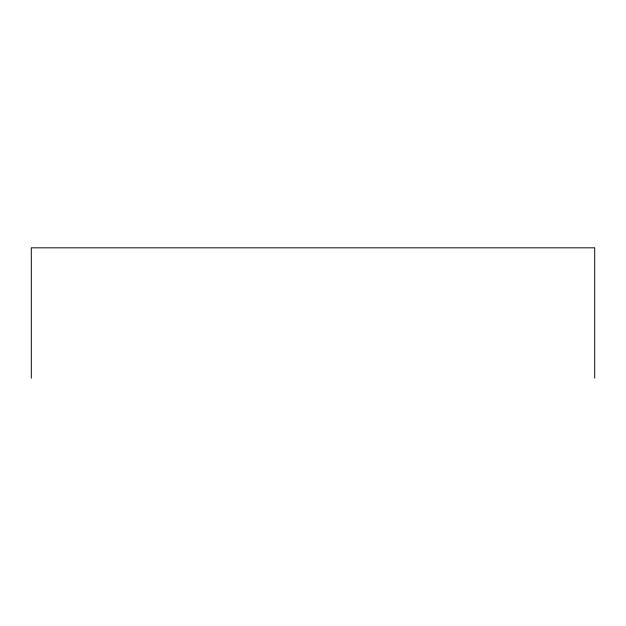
<?xml version="1.0" encoding="UTF-8"?>
<svg xmlns="http://www.w3.org/2000/svg" width="626" height="626" viewBox="0 0 626 626"><rect width="100%" height="100%" fill="white"/><g stroke="black" fill="none" stroke-linecap="round" stroke-linejoin="round"><path stroke-width="0.94" d="M594.7 378.174L594.7 247.826L31.3 247.826L31.3 378.174"/></g></svg>
